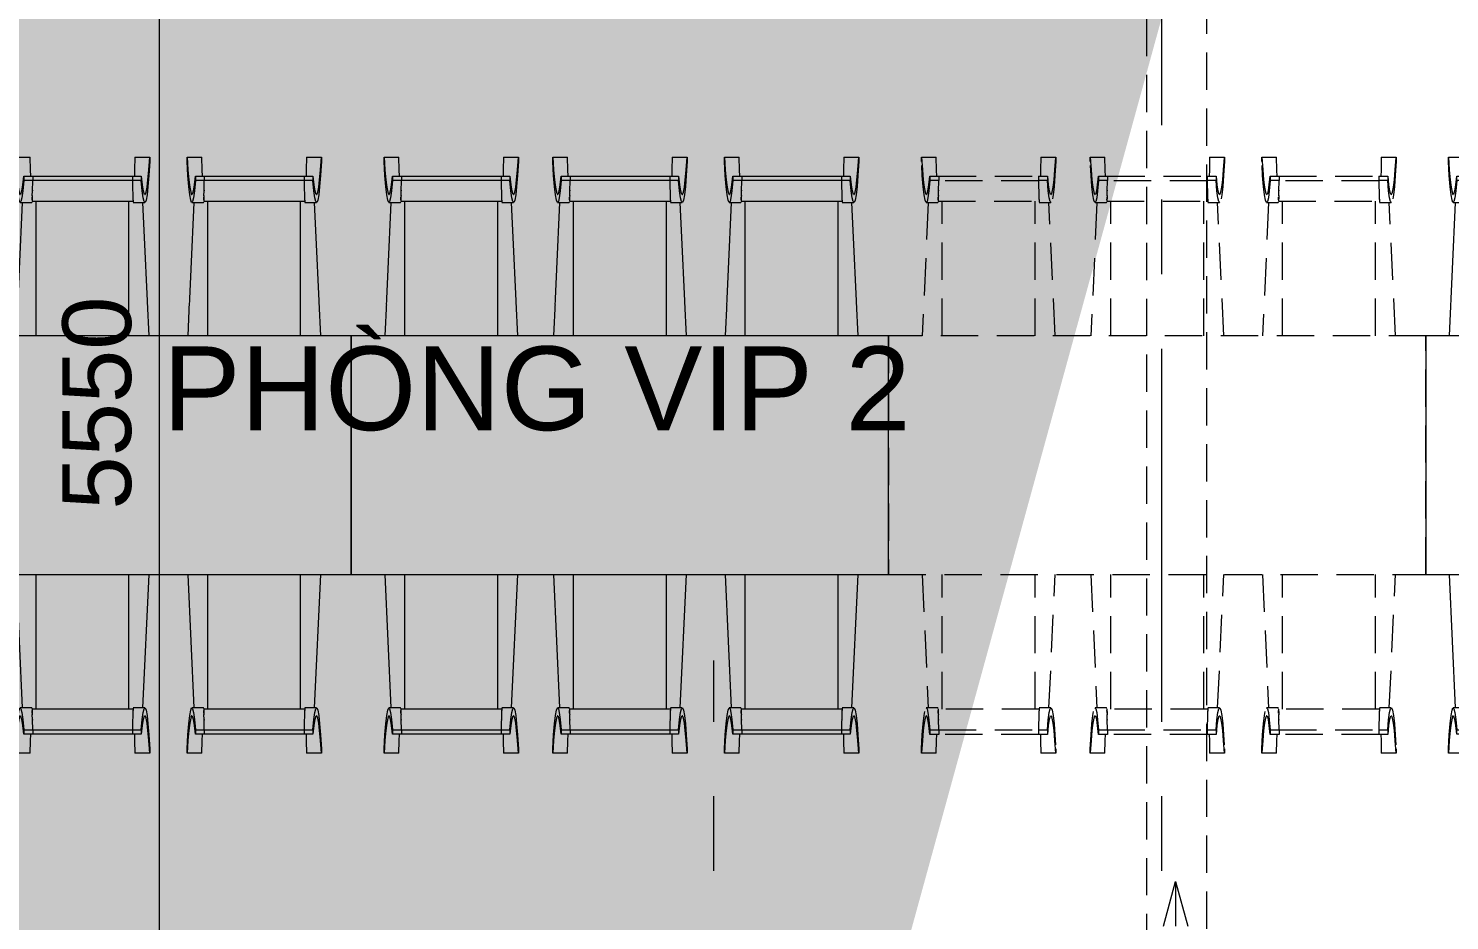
# Model space of a CAD drawing. Header units: millimetres. Extents: x 886808 to 1650903, y -1008069 to 230892.
# Drawn here: x 954372 to 959133, y -374159 to -371168 of the extents above; entities that cross this region are included whole.
import ezdxf

# ---------------------------------------------------------------- set-up
doc = ezdxf.new("R2010")
doc.units = ezdxf.units.MM
doc.linetypes.add('2nd Fl type B$0$$0$3.tuong bao ngoai$0$HIDDEN', pattern=[0.375, 0.25, -0.125])
doc.linetypes.add('CENTER', pattern=[2, 1.25, -0.25, 0.25, -0.25])
doc.layers.get('0').update_dxf_attribs({"lineweight": 0})
for name, color, linetype, lineweight in [('0.NETMANHNHAT-0.05', 251, 'Continuous', 0), ('8l NET TO', 8, 'Continuous', 9), ('A_Dim', 8, 'Continuous', 5), ('HACTH', 8, 'Continuous', 0), ('I-FURN', 252, 'Continuous', 5), ('net vl', 33, 'Continuous', 5)]:
    doc.layers.add(name, color=color, linetype=linetype, lineweight=lineweight)
doc.styles.add('Roof Fl type B$0$GHICHUTHUONG', font='arial.ttf', dxfattribs={"width": 0.8})
doc.styles.add('TIÊU ĐỀ', font='arial.ttf', dxfattribs={"height": 230})
doc.dimstyles.new('1-100', dxfattribs={"dimtxt": 230, "dimasz": 150, "dimexe": 150, "dimexo": 300, "dimgap": 90, "dimtad": 1, "dimdec": 0, "dimrnd": 5, "dimzin": 0, "dimtxsty": 'TIÊU ĐỀ', "dimblk": 'ARCHTICK', "dimcen": 100, "dimdle": 120, "dimclrd": 256, "dimclre": 256, "dimclrt": 2, "dimadec": 0, "dimazin": 0, "dimtfac": 1, "dimtdec": 0, "dimtix": 1, "dimtmove": 1, "dimatfit": 3, "dimldrblk": 'OPEN30', "dimfxl": 900, "dimtolj": 1, "dimtzin": 0, "dimlwd": 13, "dimlwe": 13, "dimarcsym": 1})

# ---------------------------------------------------------------- blocks, each defined once
blk = doc.blocks.new('_ArchTick')
at = {"color": 0, "linetype": 'ByBlock', "const_width": 0.15}
blk.add_lwpolyline([(-0.5, -0.5), (0.5, 0.5)], dxfattribs=at)
blk = doc.blocks.new('_Open30')
at = {"color": 0, "linetype": 'ByBlock', "lineweight": -2}
for p, q in [((-1, 0.268), (0, 0)), ((0, 0), (-1, -0.268)), ((0, 0), (-1, 0))]:
    blk.add_line(p, q, dxfattribs=at)
blk = doc.blocks.new('*D1187')
at = {"layer": 'A_Dim', "lineweight": 13, "transparency": 16777216}
for p, q in [((954810, -369529.2), (954810, -375319)), ((956329.8, -369649.2), (954660, -369649.2)), ((956583, -375199), (954660, -375199))]:
    blk.add_line(p, q, dxfattribs=at)
at = {"layer": 'Defpoints', "color": 0, "transparency": 16777216}
for p in [(956629.8, -369649.2), (954810, -375199), (956883, -375199)]:
    blk.add_point(p, dxfattribs=at)
at = {"layer": 'A_Dim', "lineweight": 13, "transparency": 16777216, "xscale": 150, "yscale": 150, "zscale": 150}
for p, rotation in [((954810, -369649.2), 90), ((954810, -375199), 270)]:
    blk.add_blockref('_ArchTick', p, dxfattribs=dict(at, rotation=rotation))
at = {"layer": 'A_Dim', "color": 2, "transparency": 16777216, "insert": (954602.6, -372424.1), "char_height": 230, "attachment_point": 5, "rotation": 90, "style": 'TIÊU ĐỀ'}
blk.add_mtext('\\A1;5550', dxfattribs=at)
blk = doc.blocks.new('Galina-ban an 4 nguoi - 1200mm x 800mm-V16-MẶT BẰNG BỐ TRÍ TẦNG 1')
at = {"layer": 'I-FURN'}
for p, q in [((-495.8, 954.2), (-495.8, 968.9)), ((-495.8, 968.9), (-446.2, 968.9)), ((-95.6, 968.9), (-46, 968.9)), ((-46, 968.9), (-46, 954.2)), ((69.2, 954.2), (69.2, 968.9)), ((69.2, 968.9), (118.8, 968.9)), ((469.4, 968.9), (519, 968.9)), ((519, 968.9), (519, 954.2)), ((-467.6, 905.7), (-438, 905.7)), ((-467.6, 890.5), (-467.6, 905.7)), ((-438, 890.5), (-438, 905.7)), ((-438, 890.3), (-438, 905.7)), ((-438, 905.7), (-103.8, 905.7)), ((-103.8, 905.7), (-74.2, 905.7)), ((-103.8, 890.5), (-103.8, 905.7)), ((-74.2, 890.5), (-74.2, 905.7)), ((97.4, 905.7), (127, 905.7)), ((97.4, 890.5), (97.4, 905.7)), ((127, 890.5), (127, 905.7)), ((127, 890.3), (127, 905.7)), ((127, 905.7), (461.2, 905.7)), ((461.2, 905.7), (490.8, 905.7)), ((461.2, 890.5), (461.2, 905.7)), ((490.8, 890.5), (490.8, 905.7)), ((-438, 890.5), (-467.6, 890.5)), ((-103.8, 890.3), (-438, 890.3)), ((-74.2, 890.5), (-103.8, 890.5)), ((-103.1, 856.1), (-103.2, 858.4)), ((127, 890.5), (97.4, 890.5)), ((461.2, 890.3), (127, 890.3)), ((490.8, 890.5), (461.2, 890.5)), ((461.9, 856.1), (461.9, 858.4)), ((-473, 817.5), (-493.5, 370)), ((-480.5, 844), (-479.4, 843.4)), ((-479.6, 817.1), (-440.7, 817.1)), ((-440, 821.7), (-101.8, 821.7)), ((-438.8, 852), (-438.7, 856.5)), ((-426.4, 821.7), (-426.4, 370)), ((-115.4, 821.7), (-115.4, 370)), ((-101.6, 819.8), (-100.8, 817.5)), ((-101.1, 817.1), (-62.2, 817.1)), ((-48.3, 370), (-68.8, 817.5)), ((-62.4, 843.4), (-61.3, 844)), ((92, 817.5), (71.5, 370)), ((84.5, 844), (85.6, 843.4)), ((85.4, 817.1), (124.3, 817.1)), ((125, 821.7), (463.2, 821.7)), ((126.2, 852), (126.3, 856.5)), ((138.6, 821.7), (138.6, 370)), ((449.6, 821.7), (449.6, 370)), ((463.4, 819.8), (464.2, 817.5)), ((463.9, 817.1), (502.8, 817.1)), ((516.8, 370), (496.2, 817.5)), ((502.6, 843.4), (503.7, 844)), ((629.1, 370), (-570.9, 370)), ((-570.9, 370), (-570.9, -430)), ((629.1, -430), (629.1, 370)), ((-570.9, -430), (629.1, -430)), ((-493.5, -430), (-473, -877.5)), ((-426.4, -430), (-426.4, -881.7)), ((-115.4, -430), (-115.4, -881.7)), ((-68.8, -877.5), (-48.3, -430)), ((71.5, -430), (92, -877.5)), ((138.6, -430), (138.6, -881.7)), ((449.6, -430), (449.6, -881.7)), ((496.2, -877.5), (516.8, -430)), ((-479.4, -903.4), (-480.5, -904)), ((-440.7, -877.1), (-479.6, -877.1)), ((-101.8, -881.7), (-440, -881.7)), ((-100.8, -877.5), (-101.6, -879.8)), ((-62.2, -877.1), (-101.1, -877.1)), ((-61.3, -904), (-62.4, -903.4)), ((85.6, -903.4), (84.5, -904)), ((124.3, -877.1), (85.4, -877.1)), ((463.2, -881.7), (125, -881.7)), ((464.2, -877.5), (463.4, -879.8)), ((502.8, -877.1), (463.9, -877.1)), ((503.7, -904), (502.6, -903.4)), ((-467.6, -950.5), (-438, -950.5)), ((-467.6, -965.7), (-467.6, -950.5)), ((-438, -965.7), (-438, -950.3)), ((-438, -950.3), (-103.8, -950.3)), ((-438, -965.7), (-438, -950.5)), ((-103.8, -950.5), (-74.2, -950.5)), ((-103.8, -965.7), (-103.8, -950.5)), ((-103.2, -918.4), (-103.1, -916.1)), ((-74.2, -965.7), (-74.2, -950.5)), ((97.4, -950.5), (127, -950.5)), ((97.4, -965.7), (97.4, -950.5)), ((127, -965.7), (127, -950.3)), ((127, -950.3), (461.2, -950.3)), ((127, -965.7), (127, -950.5)), ((461.2, -950.5), (490.8, -950.5)), ((461.2, -965.7), (461.2, -950.5)), ((461.9, -918.4), (461.9, -916.1)), ((490.8, -965.7), (490.8, -950.5)), ((-438, -965.7), (-467.6, -965.7)), ((-103.8, -965.7), (-438, -965.7)), ((-74.2, -965.7), (-103.8, -965.7)), ((127, -965.7), (97.4, -965.7)), ((461.2, -965.7), (127, -965.7)), ((490.8, -965.7), (461.2, -965.7)), ((-495.8, -1028.9), (-495.8, -1014.2)), ((-446.2, -1028.9), (-495.8, -1028.9)), ((-46, -1028.9), (-95.6, -1028.9)), ((-46, -1014.2), (-46, -1028.9)), ((69.2, -1028.9), (69.2, -1014.2)), ((118.8, -1028.9), (69.2, -1028.9)), ((519, -1028.9), (469.4, -1028.9)), ((519, -1014.2), (519, -1028.9))]:
    blk.add_line(p, q, dxfattribs=at)
at = {"layer": 'I-FURN', "flags": 128}
for points in [[(-495.8, 968.9), (-492.9, 927), (-489.9, 893.3), (-486.8, 868.1), (-483.7, 851.6), (-480.5, 844)], [(-480.5, 817.5), (-483.7, 825.2), (-486.9, 843), (-490, 870.6), (-493, 907.8), (-495.8, 954.2)], [(-444.6, 904.8), (-445.2, 927.1), (-446.2, 968.9)], [(-95.6, 968.9), (-96.6, 927.1), (-97.3, 904.8)], [(-61.3, 844), (-58.1, 851.6), (-55, 868.1), (-51.9, 893.3), (-48.9, 927), (-46, 968.9)], [(-46, 954.2), (-48.8, 907.8), (-51.8, 870.6), (-54.9, 843), (-58.1, 825.2), (-61.3, 817.5)], [(69.2, 968.9), (72.1, 927), (75.1, 893.3), (78.2, 868.1), (81.3, 851.6), (84.5, 844)], [(84.5, 817.5), (81.3, 825.2), (78.1, 843), (75, 870.6), (72.1, 907.8), (69.2, 954.2)], [(120.5, 904.8), (119.8, 927.1), (118.8, 968.9)], [(469.4, 968.9), (468.4, 927.1), (467.8, 904.8)], [(503.7, 844), (506.9, 851.6), (510, 868.1), (513.1, 893.3), (516.1, 927), (519, 968.9)], [(519, 954.2), (516.2, 907.8), (513.2, 870.6), (510.1, 843), (506.9, 825.2), (503.7, 817.5)], [(-477.2, 845.4), (-474, 856.2), (-470.8, 876.4), (-467.6, 905.7)], [(-74.2, 905.7), (-71, 876.4), (-67.8, 856.2), (-64.6, 845.4)], [(87.8, 845.4), (91, 856.2), (94.2, 876.4), (97.4, 905.7)], [(490.8, 905.7), (494, 876.4), (497.2, 856.2), (500.5, 845.4)], [(-467.6, 890.5), (-470.7, 856.6), (-474, 833), (-477.2, 819.9), (-480.5, 817.5)], [(-103.8, 890.2), (-103.1, 856.5), (-102.6, 839.8)], [(-61.3, 817.5), (-64.6, 819.9), (-67.8, 833), (-71.1, 856.6), (-74.2, 890.5)], [(97.4, 890.5), (94.3, 856.6), (91, 833), (87.8, 819.9), (84.5, 817.5)], [(461.2, 890.2), (461.9, 856.5), (462.4, 839.8)], [(503.7, 817.5), (500.4, 819.9), (497.2, 833), (494, 856.6), (490.8, 890.5)], [(-441, 817.5), (-440.2, 819.8), (-439.4, 832.9)], [(-101.8, 821.7), (-102.5, 835.5), (-102.6, 840.2)], [(-102.5, 835), (-102.4, 832.9), (-102, 825.7)], [(124.1, 817.5), (124.8, 819.8), (125.6, 832.9)], [(463.2, 821.7), (462.5, 835.5), (462.4, 840.2)], [(462.6, 835), (462.6, 832.9), (463, 825.7)], [(-495.8, -1014.2), (-493, -967.8), (-490, -930.6), (-486.9, -903), (-483.7, -885.2), (-480.5, -877.5)], [(-480.5, -904), (-483.7, -911.6), (-486.8, -928.1), (-489.9, -953.3), (-492.9, -987), (-495.8, -1028.9)], [(-480.5, -877.5), (-477.2, -879.9), (-474, -893), (-470.7, -916.6), (-467.6, -950.5)], [(-439.4, -895), (-439.4, -892.9), (-440.2, -879.8), (-441, -877.5)], [(-102.6, -899.8), (-103.1, -916.5), (-103.8, -950.2)], [(-102.6, -900.2), (-102.5, -895.5), (-101.8, -881.7)], [(-102, -885.7), (-102.4, -892.9), (-102.5, -895)], [(-74.2, -950.5), (-71.1, -916.6), (-67.8, -893), (-64.6, -879.9), (-61.3, -877.5)], [(-61.3, -877.5), (-58.1, -885.2), (-54.9, -903), (-51.8, -930.6), (-48.8, -967.8), (-46, -1014.2)], [(-46, -1028.9), (-48.9, -987), (-51.9, -953.3), (-55, -928.1), (-58.1, -911.6), (-61.3, -904)], [(69.2, -1014.2), (72.1, -967.8), (75, -930.6), (78.1, -903), (81.3, -885.2), (84.5, -877.5)], [(84.5, -904), (81.3, -911.6), (78.2, -928.1), (75.1, -953.3), (72.1, -987), (69.2, -1028.9)], [(84.5, -877.5), (87.8, -879.9), (91, -893), (94.3, -916.6), (97.4, -950.5)], [(125.7, -895), (125.6, -892.9), (124.8, -879.8), (124.1, -877.5)], [(462.4, -899.8), (461.9, -916.5), (461.2, -950.2)], [(462.4, -900.2), (462.5, -895.5), (463.2, -881.7)], [(463, -885.7), (462.6, -892.9), (462.6, -895)], [(490.8, -950.5), (494, -916.6), (497.2, -893), (500.4, -879.9), (503.7, -877.5)], [(503.7, -877.5), (506.9, -885.2), (510.1, -903), (513.2, -930.6), (516.2, -967.8), (519, -1014.2)], [(519, -1028.9), (516.1, -987), (513.1, -953.3), (510, -928.1), (506.9, -911.6), (503.7, -904)], [(-467.6, -965.7), (-470.8, -936.4), (-474, -916.2), (-477.2, -905.4)], [(-438.6, -918.2), (-438.7, -916.5), (-438.8, -912)], [(-64.6, -905.4), (-67.8, -916.2), (-71, -936.4), (-74.2, -965.7)], [(97.4, -965.7), (94.2, -936.4), (91, -916.2), (87.8, -905.4)], [(126.4, -918.2), (126.3, -916.5), (126.2, -912)], [(500.5, -905.4), (497.2, -916.2), (494, -936.4), (490.8, -965.7)], [(-446.2, -1028.9), (-445.2, -987.1), (-444.6, -964.8)], [(-97.3, -964.8), (-96.6, -987.1), (-95.6, -1028.9)], [(118.8, -1028.9), (119.8, -987.1), (120.5, -964.8)], [(467.8, -964.8), (468.4, -987.1), (469.4, -1028.9)]]:
    blk.add_lwpolyline(points, dxfattribs=at)
at = {"layer": 'I-FURN'}
for centre, start_param, end_param in [((-440.7, 1900.5), 3.410954, 3.51126), ((124.3, 1900.5), 3.410954, 3.51126), ((-440.7, 1900.5), 3.23382, 3.39556), ((124.3, 1900.5), 3.23382, 3.39556), ((-440.7, -1960.5), 6.029217, 6.190958), ((124.3, -1960.5), 6.029217, 6.190958), ((-440.7, -1960.5), 5.913518, 6.013824), ((124.3, -1960.5), 5.913518, 6.013824)]:
    blk.add_ellipse(centre, major_axis=(0, 1083.4), ratio=0.007077, start_param=start_param, end_param=end_param, dxfattribs=at)
blk = doc.blocks.new('ban an 6 ghe  - 1200mm x 800mm-V2-MẶT BẰNG BỐ TRÍ TẦNG 1')
at = {"layer": 'I-FURN', "transparency": 33554636}
for p, q in [((-770.8, 954.2), (-770.8, 968.9)), ((-770.8, 968.9), (-721.2, 968.9)), ((-370.6, 968.9), (-321, 968.9)), ((-321, 968.9), (-321, 954.2)), ((-195.8, 954.2), (-195.8, 968.9)), ((-195.8, 968.9), (-146.2, 968.9)), ((204.4, 968.9), (254, 968.9)), ((254, 968.9), (254, 954.2)), ((369.2, 954.2), (369.2, 968.9)), ((369.2, 968.9), (418.8, 968.9)), ((769.4, 968.9), (819, 968.9)), ((819, 968.9), (819, 954.2)), ((-742.6, 905.7), (-713, 905.7)), ((-742.6, 890.5), (-742.6, 905.7)), ((-713, 890.5), (-713, 905.7)), ((-713, 890.3), (-713, 905.7)), ((-713, 905.7), (-378.8, 905.7)), ((-378.8, 905.7), (-349.2, 905.7)), ((-378.8, 890.5), (-378.8, 905.7)), ((-349.2, 890.5), (-349.2, 905.7)), ((-167.6, 905.7), (-138, 905.7)), ((-167.6, 890.5), (-167.6, 905.7)), ((-138, 890.5), (-138, 905.7)), ((-138, 890.3), (-138, 905.7)), ((-138, 905.7), (196.2, 905.7)), ((196.2, 905.7), (225.8, 905.7)), ((196.2, 890.5), (196.2, 905.7)), ((225.8, 890.5), (225.8, 905.7)), ((397.4, 905.7), (427, 905.7)), ((397.4, 890.5), (397.4, 905.7)), ((427, 890.5), (427, 905.7)), ((427, 890.3), (427, 905.7)), ((427, 905.7), (761.2, 905.7)), ((761.2, 905.7), (790.8, 905.7)), ((761.2, 890.5), (761.2, 905.7)), ((790.8, 890.5), (790.8, 905.7)), ((-713, 890.5), (-742.6, 890.5)), ((-378.8, 890.3), (-713, 890.3)), ((-349.2, 890.5), (-378.8, 890.5)), ((-378.1, 856.1), (-378.2, 858.4)), ((-138, 890.5), (-167.6, 890.5)), ((196.2, 890.3), (-138, 890.3)), ((225.8, 890.5), (196.2, 890.5)), ((196.9, 856.1), (196.8, 858.4)), ((427, 890.5), (397.4, 890.5)), ((761.2, 890.3), (427, 890.3)), ((790.8, 890.5), (761.2, 890.5)), ((761.9, 856.1), (761.9, 858.4)), ((-748, 817.5), (-768.5, 370)), ((-755.5, 844), (-754.4, 843.4)), ((-754.6, 817.1), (-715.7, 817.1)), ((-715, 821.7), (-376.8, 821.7)), ((-390.4, 821.7), (-390.4, 370)), ((-376.6, 819.8), (-375.8, 817.5)), ((-376.1, 817.1), (-337.2, 817.1)), ((-323.3, 370), (-343.8, 817.5)), ((-337.4, 843.4), (-336.3, 844)), ((-173, 817.5), (-193.5, 370)), ((-180.5, 844), (-179.4, 843.4)), ((-179.6, 817.1), (-140.7, 817.1)), ((-140, 821.7), (198.2, 821.7)), ((-126.4, 821.7), (-126.4, 370)), ((184.6, 821.7), (184.6, 370)), ((198.4, 819.8), (199.2, 817.5)), ((198.9, 817.1), (237.8, 817.1)), ((251.7, 370), (231.2, 817.5)), ((237.6, 843.4), (238.7, 844)), ((392, 817.5), (371.5, 370)), ((384.5, 844), (385.6, 843.4)), ((385.4, 817.1), (424.3, 817.1)), ((425, 821.7), (763.2, 821.7)), ((438.6, 821.7), (438.6, 370)), ((749.6, 821.7), (749.6, 370)), ((763.4, 819.8), (764.2, 817.5)), ((763.9, 817.1), (802.8, 817.1)), ((816.8, 370), (796.2, 817.5)), ((802.6, 843.4), (803.7, 844)), ((929.1, 370), (-870.9, 370)), ((-870.9, 370), (-870.9, -430)), ((929.1, -430), (929.1, 370)), ((-870.9, -430), (929.1, -430)), ((-768.5, -430), (-748, -877.5)), ((-701.4, -430), (-701.4, -881.7)), ((-390.4, -430), (-390.4, -881.7)), ((-343.8, -877.5), (-323.3, -430)), ((-193.5, -430), (-173, -877.5)), ((-126.4, -430), (-126.4, -881.7)), ((184.6, -430), (184.6, -881.7)), ((231.2, -877.5), (251.7, -430)), ((371.5, -430), (392, -877.5)), ((438.6, -430), (438.6, -881.7)), ((749.6, -430), (749.6, -881.7)), ((796.2, -877.5), (816.8, -430)), ((-754.4, -903.4), (-755.5, -904)), ((-715.7, -877.1), (-754.6, -877.1)), ((-376.8, -881.7), (-715, -881.7)), ((-375.8, -877.5), (-376.6, -879.8)), ((-337.2, -877.1), (-376.1, -877.1)), ((-336.3, -904), (-337.4, -903.4)), ((-179.4, -903.4), (-180.5, -904)), ((-140.7, -877.1), (-179.6, -877.1)), ((198.2, -881.7), (-140, -881.7)), ((199.2, -877.5), (198.4, -879.8)), ((237.8, -877.1), (198.9, -877.1)), ((238.7, -904), (237.6, -903.4)), ((385.6, -903.4), (384.5, -904)), ((424.3, -877.1), (385.4, -877.1)), ((763.2, -881.7), (425, -881.7)), ((764.2, -877.5), (763.4, -879.8)), ((802.8, -877.1), (763.9, -877.1)), ((803.7, -904), (802.6, -903.4)), ((-742.6, -950.5), (-713, -950.5)), ((-742.6, -965.7), (-742.6, -950.5)), ((-713.7, -916.5), (-713.8, -912)), ((-713, -965.7), (-713, -950.3)), ((-713, -950.3), (-378.8, -950.3)), ((-713, -965.7), (-713, -950.5)), ((-378.8, -950.5), (-349.2, -950.5)), ((-378.8, -965.7), (-378.8, -950.5)), ((-378.2, -918.4), (-378.1, -916.1)), ((-349.2, -965.7), (-349.2, -950.5)), ((-167.6, -950.5), (-138, -950.5)), ((-167.6, -965.7), (-167.6, -950.5)), ((-138.7, -916.5), (-138.8, -912)), ((-138, -965.7), (-138, -950.3)), ((-138, -950.3), (196.2, -950.3)), ((-138, -965.7), (-138, -950.5)), ((196.2, -950.5), (225.8, -950.5)), ((196.2, -965.7), (196.2, -950.5)), ((196.8, -918.4), (196.9, -916.1)), ((225.8, -965.7), (225.8, -950.5)), ((397.4, -950.5), (427, -950.5)), ((397.4, -965.7), (397.4, -950.5)), ((426.3, -916.5), (426.2, -912)), ((427, -965.7), (427, -950.3)), ((427, -950.3), (761.2, -950.3)), ((427, -965.7), (427, -950.5)), ((761.2, -950.5), (790.8, -950.5)), ((761.2, -965.7), (761.2, -950.5)), ((761.9, -918.4), (761.9, -916.1)), ((790.8, -965.7), (790.8, -950.5)), ((-713, -965.7), (-742.6, -965.7)), ((-378.8, -965.7), (-713, -965.7)), ((-349.2, -965.7), (-378.8, -965.7)), ((-138, -965.7), (-167.6, -965.7)), ((196.2, -965.7), (-138, -965.7)), ((225.8, -965.7), (196.2, -965.7)), ((427, -965.7), (397.4, -965.7)), ((761.2, -965.7), (427, -965.7)), ((790.8, -965.7), (761.2, -965.7)), ((-770.8, -1028.9), (-770.8, -1014.2)), ((-721.2, -1028.9), (-770.8, -1028.9)), ((-321, -1028.9), (-370.6, -1028.9)), ((-321, -1014.2), (-321, -1028.9)), ((-195.8, -1028.9), (-195.8, -1014.2)), ((-146.2, -1028.9), (-195.8, -1028.9)), ((254, -1028.9), (204.4, -1028.9)), ((254, -1014.2), (254, -1028.9)), ((369.2, -1028.9), (369.2, -1014.2)), ((418.8, -1028.9), (369.2, -1028.9)), ((819, -1028.9), (769.4, -1028.9)), ((819, -1014.2), (819, -1028.9))]:
    blk.add_line(p, q, dxfattribs=at)
at = {"layer": 'I-FURN', "transparency": 33554549}
blk.add_line((-701.4, 821.7), (-701.4, 370), dxfattribs=at)
at = {"layer": 'I-FURN', "transparency": 33554636, "flags": 128}
for points in [[(-770.8, 968.9), (-767.9, 927), (-764.9, 893.3), (-761.8, 868.1), (-758.7, 851.6), (-755.5, 844)], [(-755.5, 817.5), (-758.7, 825.2), (-761.9, 843), (-765, 870.6), (-768, 907.8), (-770.8, 954.2)], [(-719.6, 904.8), (-720.2, 927.1), (-721.2, 968.9)], [(-370.6, 968.9), (-371.6, 927.1), (-372.3, 904.8)], [(-336.3, 844), (-333.1, 851.6), (-330, 868.1), (-326.9, 893.3), (-323.9, 927), (-321, 968.9)], [(-321, 954.2), (-323.8, 907.8), (-326.8, 870.6), (-329.9, 843), (-333.1, 825.2), (-336.3, 817.5)], [(-195.8, 968.9), (-192.9, 927), (-189.9, 893.3), (-186.8, 868.1), (-183.7, 851.6), (-180.5, 844)], [(-180.5, 817.5), (-183.7, 825.2), (-186.9, 843), (-190, 870.6), (-193, 907.8), (-195.8, 954.2)], [(-144.6, 904.8), (-145.2, 927.1), (-146.2, 968.9)], [(204.4, 968.9), (203.4, 927.1), (202.7, 904.8)], [(238.7, 844), (241.9, 851.6), (245, 868.1), (248.1, 893.3), (251.1, 927), (254, 968.9)], [(254, 954.2), (251.2, 907.8), (248.2, 870.6), (245.1, 843), (241.9, 825.2), (238.7, 817.5)], [(369.2, 968.9), (372.1, 927), (375.1, 893.3), (378.2, 868.1), (381.3, 851.6), (384.5, 844)], [(384.5, 817.5), (381.3, 825.2), (378.1, 843), (375, 870.6), (372.1, 907.8), (369.2, 954.2)], [(420.5, 904.8), (419.8, 927.1), (418.8, 968.9)], [(769.4, 968.9), (768.4, 927.1), (767.8, 904.8)], [(803.7, 844), (806.9, 851.6), (810, 868.1), (813.1, 893.3), (816.1, 927), (819, 968.9)], [(819, 954.2), (816.2, 907.8), (813.2, 870.6), (810.1, 843), (806.9, 825.2), (803.7, 817.5)], [(-752.2, 845.4), (-749, 856.2), (-745.8, 876.4), (-742.6, 905.7)], [(-349.2, 905.7), (-346, 876.4), (-342.8, 856.2), (-339.6, 845.4)], [(-177.2, 845.4), (-174, 856.2), (-170.8, 876.4), (-167.6, 905.7)], [(225.8, 905.7), (229, 876.4), (232.2, 856.2), (235.4, 845.4)], [(387.8, 845.4), (391, 856.2), (394.2, 876.4), (397.4, 905.7)], [(790.8, 905.7), (794, 876.4), (797.2, 856.2), (800.5, 845.4)], [(-742.6, 890.5), (-745.7, 856.6), (-749, 833), (-752.2, 819.9), (-755.5, 817.5)], [(-713.8, 852), (-713.7, 856.5), (-713.6, 858.2)], [(-378.8, 890.2), (-378.1, 856.5), (-377.6, 839.8)], [(-336.3, 817.5), (-339.6, 819.9), (-342.8, 833), (-346.1, 856.6), (-349.2, 890.5)], [(-167.6, 890.5), (-170.7, 856.6), (-174, 833), (-177.2, 819.9), (-180.5, 817.5)], [(-138.8, 852), (-138.7, 856.5), (-138.6, 858.2)], [(196.2, 890.2), (196.9, 856.5), (197.4, 839.8)], [(238.7, 817.5), (235.4, 819.9), (232.2, 833), (228.9, 856.6), (225.8, 890.5)], [(397.4, 890.5), (394.3, 856.6), (391, 833), (387.8, 819.9), (384.5, 817.5)], [(426.2, 852), (426.3, 856.5), (426.4, 858.2)], [(761.2, 890.2), (761.9, 856.5), (762.4, 839.8)], [(803.7, 817.5), (800.4, 819.9), (797.2, 833), (794, 856.6), (790.8, 890.5)], [(-716, 817.5), (-715.2, 819.8), (-714.4, 832.9), (-714.4, 835)], [(-376.8, 821.7), (-377.5, 835.5), (-377.6, 840.2)], [(-377.5, 835), (-377.4, 832.9), (-377, 825.7)], [(-141, 817.5), (-140.2, 819.8), (-139.4, 832.9), (-139.4, 835)], [(198.2, 821.7), (197.5, 835.5), (197.4, 840.2)], [(197.5, 835), (197.6, 832.9), (198, 825.7)], [(424.1, 817.5), (424.8, 819.8), (425.6, 832.9), (425.7, 835)], [(763.2, 821.7), (762.5, 835.5), (762.4, 840.2)], [(762.6, 835), (762.6, 832.9), (763, 825.7)], [(-770.8, -1014.2), (-768, -967.8), (-765, -930.6), (-761.9, -903), (-758.7, -885.2), (-755.5, -877.5)], [(-755.5, -904), (-758.7, -911.6), (-761.8, -928.1), (-764.9, -953.3), (-767.9, -987), (-770.8, -1028.9)], [(-755.5, -877.5), (-752.2, -879.9), (-749, -893), (-745.7, -916.6), (-742.6, -950.5)], [(-714.4, -892.9), (-715.2, -879.8), (-716, -877.5)], [(-377.6, -899.8), (-378.1, -916.5), (-378.8, -950.2)], [(-377.6, -900.2), (-377.5, -895.5), (-376.8, -881.7)], [(-377, -885.7), (-377.4, -892.9), (-377.5, -895)], [(-349.2, -950.5), (-346.1, -916.6), (-342.8, -893), (-339.6, -879.9), (-336.3, -877.5)], [(-336.3, -877.5), (-333.1, -885.2), (-329.9, -903), (-326.8, -930.6), (-323.8, -967.8), (-321, -1014.2)], [(-321, -1028.9), (-323.9, -987), (-326.9, -953.3), (-330, -928.1), (-333.1, -911.6), (-336.3, -904)], [(-195.8, -1014.2), (-193, -967.8), (-190, -930.6), (-186.9, -903), (-183.7, -885.2), (-180.5, -877.5)], [(-180.5, -904), (-183.7, -911.6), (-186.8, -928.1), (-189.9, -953.3), (-192.9, -987), (-195.8, -1028.9)], [(-180.5, -877.5), (-177.2, -879.9), (-174, -893), (-170.7, -916.6), (-167.6, -950.5)], [(-139.4, -892.9), (-140.2, -879.8), (-141, -877.5)], [(197.4, -899.8), (196.9, -916.5), (196.2, -950.2)], [(197.4, -900.2), (197.5, -895.5), (198.2, -881.7)], [(198, -885.7), (197.6, -892.9), (197.5, -895)], [(225.8, -950.5), (228.9, -916.6), (232.2, -893), (235.4, -879.9), (238.7, -877.5)], [(238.7, -877.5), (241.9, -885.2), (245.1, -903), (248.2, -930.6), (251.2, -967.8), (254, -1014.2)], [(254, -1028.9), (251.1, -987), (248.1, -953.3), (245, -928.1), (241.9, -911.6), (238.7, -904)], [(369.2, -1014.2), (372.1, -967.8), (375, -930.6), (378.1, -903), (381.3, -885.2), (384.5, -877.5)], [(384.5, -904), (381.3, -911.6), (378.2, -928.1), (375.1, -953.3), (372.1, -987), (369.2, -1028.9)], [(384.5, -877.5), (387.8, -879.9), (391, -893), (394.3, -916.6), (397.4, -950.5)], [(425.6, -892.9), (424.8, -879.8), (424.1, -877.5)], [(762.4, -899.8), (761.9, -916.5), (761.2, -950.2)], [(762.4, -900.2), (762.5, -895.5), (763.2, -881.7)], [(763, -885.7), (762.6, -892.9), (762.6, -895)], [(790.8, -950.5), (794, -916.6), (797.2, -893), (800.4, -879.9), (803.7, -877.5)], [(803.7, -877.5), (806.9, -885.2), (810.1, -903), (813.2, -930.6), (816.2, -967.8), (819, -1014.2)], [(819, -1028.9), (816.1, -987), (813.1, -953.3), (810, -928.1), (806.9, -911.6), (803.7, -904)], [(-742.6, -965.7), (-745.8, -936.4), (-749, -916.2), (-752.2, -905.4)], [(-339.6, -905.4), (-342.8, -916.2), (-346, -936.4), (-349.2, -965.7)], [(-167.6, -965.7), (-170.8, -936.4), (-174, -916.2), (-177.2, -905.4)], [(235.4, -905.4), (232.2, -916.2), (229, -936.4), (225.8, -965.7)], [(397.4, -965.7), (394.2, -936.4), (391, -916.2), (387.8, -905.4)], [(800.5, -905.4), (797.2, -916.2), (794, -936.4), (790.8, -965.7)], [(-721.2, -1028.9), (-720.2, -987.1), (-719.6, -964.8)], [(-372.3, -964.8), (-371.6, -987.1), (-370.6, -1028.9)], [(-146.2, -1028.9), (-145.2, -987.1), (-144.6, -964.8)], [(202.7, -964.8), (203.4, -987.1), (204.4, -1028.9)], [(418.8, -1028.9), (419.8, -987.1), (420.5, -964.8)], [(767.8, -964.8), (768.4, -987.1), (769.4, -1028.9)]]:
    blk.add_lwpolyline(points, dxfattribs=at)
at = {"layer": 'I-FURN', "transparency": 33554636}
for centre, start_param, end_param in [((-715.7, 1900.5), 3.410954, 3.51126), ((-140.7, 1900.5), 3.410954, 3.51126), ((424.3, 1900.5), 3.410954, 3.51126), ((-715.7, 1900.5), 3.23382, 3.39556), ((-140.7, 1900.5), 3.23382, 3.39556), ((424.3, 1900.5), 3.23382, 3.39556), ((-715.7, -1960.5), 6.029217, 6.190958), ((-140.7, -1960.5), 6.029217, 6.190958), ((424.3, -1960.5), 6.029217, 6.190958), ((-715.7, -1960.5), 5.913518, 6.013824), ((-140.7, -1960.5), 5.913518, 6.013824), ((424.3, -1960.5), 5.913518, 6.013824)]:
    blk.add_ellipse(centre, major_axis=(0, 1083.4), ratio=0.007077, start_param=start_param, end_param=end_param, dxfattribs=at)
blk = doc.blocks.new('*U34')
at = {"layer": '0.NETMANHNHAT-0.05', "color": 251, "lineweight": 5, "true_color": 0x636466}
for points in [[(5.8, 2.8), (45.7, 0), (88.5, 598.5), (48.6, 601.3)], [(171.1, 2.8), (131.2, 0), (88.5, 598.5), (128.4, 601.3)], [(171.1, 2.8), (211, 0), (253.8, 598.5), (213.9, 601.3)], [(336.4, 2.8), (296.5, 0), (253.8, 598.5), (293.7, 601.3)], [(336.4, 2.8), (376.3, 0), (419.1, 598.5), (379.2, 601.3)]]:
    blk.add_lwpolyline(points, close=True, dxfattribs=at)
at = {"layer": '0.NETMANHNHAT-0.05', "color": 251, "linetype": '2nd Fl type B$0$$0$3.tuong bao ngoai$0$HIDDEN', "lineweight": 5, "ltscale": 500, "true_color": 0x636466}
blk.add_lwpolyline([(5450, 0), (0, 0), (0, 200), (5450, 200)], close=True, dxfattribs=at)
blk.add_leader([(1171.8, 103.5), (535.1, 103.5)], dimstyle='1-100', override={"dimscale": 0, "dimtad": 0}, dxfattribs=at)

msp = doc.modelspace()

# ---------------------------------------------------------------- linework, layer by layer
at = {"layer": '8l NET TO', "color": 251, "linetype": 'CENTER', "ltscale": 1000, "true_color": 0x636466, "transparency": 33554636}
msp.add_line((958168.6, -383492.2), (958168.6, -338335.2), dxfattribs=at)
msp.add_lwpolyline([(956668.6, -383492.2), (956668.6, -373286.9)], dxfattribs=at)
at = {"layer": 'HACTH', "linetype": '2nd Fl type B$0$$0$3.tuong bao ngoai$0$HIDDEN', "ltscale": 500, "transparency": 33554636}
for p, q in [((957363.7, -371614.7), (957363.7, -371599.9)), ((957363.7, -371599.9), (957413.3, -371599.9)), ((957763.9, -371599.9), (957813.5, -371599.9)), ((957813.5, -371599.9), (957813.5, -371614.7)), ((957928.7, -371614.7), (957928.7, -371599.9)), ((957928.7, -371599.9), (957978.3, -371599.9)), ((958328.9, -371599.9), (958378.5, -371599.9)), ((958378.5, -371599.9), (958378.5, -371614.7)), ((958503.7, -371614.7), (958503.7, -371599.9)), ((958503.7, -371599.9), (958553.3, -371599.9)), ((958903.9, -371599.9), (958953.5, -371599.9)), ((958953.5, -371599.9), (958953.5, -371614.7)), ((957391.9, -371663.1), (957421.5, -371663.1)), ((957391.9, -371663.1), (957391.9, -371678.3)), ((957421.5, -371678.3), (957391.9, -371678.3)), ((957421.5, -371663.1), (957421.5, -371678.3)), ((957421.5, -371663.1), (957755.6, -371663.1)), ((957755.6, -371678.6), (957421.5, -371678.6)), ((957755.6, -371663.1), (957785.3, -371663.1)), ((957755.6, -371663.1), (957755.6, -371678.3)), ((957755.6, -371663.1), (957755.6, -371678.6)), ((957785.3, -371678.3), (957755.6, -371678.3)), ((957785.3, -371663.1), (957785.3, -371678.3)), ((957956.9, -371663.1), (957986.5, -371663.1)), ((957956.9, -371663.1), (957956.9, -371678.3)), ((957986.5, -371678.3), (957956.9, -371678.3)), ((957986.5, -371663.1), (957986.5, -371678.3)), ((957986.5, -371663.1), (958320.7, -371663.1)), ((958320.7, -371678.6), (957986.5, -371678.6)), ((958320.7, -371663.1), (958350.3, -371663.1)), ((958320.7, -371663.1), (958320.7, -371678.3)), ((958320.7, -371663.1), (958320.7, -371678.6)), ((958350.3, -371678.3), (958320.7, -371678.3)), ((958350.3, -371663.1), (958350.3, -371678.3)), ((958531.9, -371663.1), (958561.5, -371663.1)), ((958531.9, -371663.1), (958531.9, -371678.3)), ((958561.5, -371678.3), (958531.9, -371678.3)), ((958561.5, -371663.1), (958561.5, -371678.3)), ((958561.5, -371663.1), (958895.7, -371663.1)), ((958895.7, -371678.6), (958561.5, -371678.6)), ((958895.7, -371663.1), (958925.3, -371663.1)), ((958895.7, -371663.1), (958895.7, -371678.3)), ((958895.7, -371663.1), (958895.7, -371678.6)), ((958925.3, -371678.3), (958895.7, -371678.3)), ((958925.3, -371663.1), (958925.3, -371678.3)), ((957379, -371724.9), (957380.1, -371725.5)), ((957420.8, -371710.4), (957420.8, -371712.7)), ((957756.4, -371712.3), (957756.5, -371716.9)), ((957797.1, -371725.5), (957798.2, -371724.9)), ((957944, -371724.9), (957945.1, -371725.5)), ((957985.8, -371710.4), (957985.8, -371712.7)), ((958321.4, -371712.3), (958321.5, -371716.9)), ((958362.1, -371725.5), (958363.2, -371724.9)), ((958519, -371724.9), (958520.1, -371725.5)), ((958560.8, -371710.4), (958560.8, -371712.7)), ((958896.4, -371712.3), (958896.5, -371716.9)), ((958937.1, -371725.5), (958938.2, -371724.9)), ((957379.8, -371751.8), (957418.8, -371751.8)), ((957418.5, -371751.3), (957419.3, -371749)), ((957419.4, -371747.2), (957757.7, -371747.2)), ((957744.1, -372198.8), (957744.1, -371747.2)), ((957758.4, -371751.8), (957797.3, -371751.8)), ((957811.2, -372198.8), (957790.7, -371751.4)), ((957951.5, -371751.4), (957931, -372198.8)), ((957944.9, -371751.8), (957983.8, -371751.8)), ((957983.5, -371751.3), (957984.3, -371749)), ((957984.5, -371747.2), (958322.7, -371747.2)), ((957998.1, -372198.8), (957998.1, -371747.2)), ((958309.1, -372198.8), (958309.1, -371747.2)), ((958323.4, -371751.8), (958362.3, -371751.8)), ((958376.2, -372198.8), (958355.7, -371751.4)), ((958526.5, -371751.4), (958506, -372198.8)), ((958519.9, -371751.8), (958558.8, -371751.8)), ((958558.5, -371751.3), (958559.3, -371749)), ((958559.5, -371747.2), (958897.7, -371747.2)), ((958573.1, -372198.8), (958573.1, -371747.2)), ((958884.1, -372198.8), (958884.1, -371747.2)), ((958898.4, -371751.8), (958937.3, -371751.8)), ((958951.2, -372198.8), (958930.7, -371751.4)), ((959053.6, -372998.8), (959053.6, -372198.8)), ((957253.6, -372998.8), (959053.6, -372998.8)), ((957365.9, -372998.8), (957386.5, -373446.3)), ((957433.1, -373450.5), (957433.1, -372998.8)), ((957744.1, -373450.5), (957744.1, -372998.8)), ((957790.7, -373446.3), (957811.2, -372998.8)), ((957931, -372998.8), (957951.5, -373446.3)), ((957998.1, -373450.5), (957998.1, -372998.8)), ((958309.1, -373450.5), (958309.1, -372998.8)), ((958355.7, -373446.3), (958376.2, -372998.8)), ((958506, -372998.8), (958526.5, -373446.3)), ((958573.1, -373450.5), (958573.1, -372998.8)), ((958930.7, -373446.3), (958951.2, -372998.8)), ((957418.8, -373445.9), (957379.8, -373445.9)), ((957419.3, -373448.7), (957418.5, -373446.3)), ((957797.3, -373445.9), (957758.4, -373445.9)), ((957983.8, -373445.9), (957944.9, -373445.9)), ((957984.3, -373448.7), (957983.5, -373446.3)), ((958362.3, -373445.9), (958323.4, -373445.9)), ((958558.8, -373445.9), (958519.9, -373445.9)), ((958559.3, -373448.7), (958558.5, -373446.3)), ((958937.3, -373445.9), (958898.4, -373445.9)), ((957380.1, -373472.2), (957379, -373472.8)), ((957757.7, -373450.5), (957419.4, -373450.5)), ((957420.8, -373485), (957420.8, -373487.3)), ((957798.2, -373472.8), (957797.1, -373472.2)), ((957945.1, -373472.2), (957944, -373472.8)), ((958322.7, -373450.5), (957984.5, -373450.5)), ((957985.8, -373485), (957985.8, -373487.3)), ((958363.2, -373472.8), (958362.1, -373472.2)), ((958520.1, -373472.2), (958519, -373472.8)), ((958897.7, -373450.5), (958559.5, -373450.5)), ((958560.8, -373485), (958560.8, -373487.3)), ((958938.2, -373472.8), (958937.1, -373472.2)), ((957391.9, -373519.3), (957421.5, -373519.3)), ((957391.9, -373519.3), (957391.9, -373534.6)), ((957421.5, -373534.6), (957391.9, -373534.6)), ((957421.5, -373519.1), (957755.6, -373519.1)), ((957421.5, -373519.3), (957421.5, -373534.6)), ((957755.6, -373534.6), (957421.5, -373534.6)), ((957755.6, -373519.1), (957755.6, -373534.6)), ((957755.6, -373519.3), (957785.3, -373519.3)), ((957755.6, -373519.3), (957755.6, -373534.6)), ((957785.3, -373534.6), (957755.6, -373534.6)), ((957785.3, -373519.3), (957785.3, -373534.6)), ((957956.9, -373519.3), (957986.5, -373519.3)), ((957956.9, -373519.3), (957956.9, -373534.6)), ((957986.5, -373534.6), (957956.9, -373534.6)), ((957986.5, -373519.1), (958320.7, -373519.1)), ((957986.5, -373519.3), (957986.5, -373534.6)), ((958320.7, -373534.6), (957986.5, -373534.6)), ((958320.7, -373519.1), (958320.7, -373534.6)), ((958320.7, -373519.3), (958350.3, -373519.3)), ((958320.7, -373519.3), (958320.7, -373534.6)), ((958350.3, -373534.6), (958320.7, -373534.6)), ((958350.3, -373519.3), (958350.3, -373534.6)), ((958531.9, -373519.3), (958561.5, -373519.3)), ((958531.9, -373519.3), (958531.9, -373534.6)), ((958561.5, -373534.6), (958531.9, -373534.6)), ((958561.5, -373519.1), (958895.7, -373519.1)), ((958561.5, -373519.3), (958561.5, -373534.6)), ((958895.7, -373534.6), (958561.5, -373534.6)), ((958895.7, -373519.1), (958895.7, -373534.6)), ((958895.7, -373519.3), (958925.3, -373519.3)), ((958895.7, -373519.3), (958895.7, -373534.6)), ((958925.3, -373534.6), (958895.7, -373534.6)), ((958925.3, -373519.3), (958925.3, -373534.6)), ((957363.7, -373597.8), (957363.7, -373583)), ((957813.5, -373583), (957813.5, -373597.8)), ((957928.7, -373597.8), (957928.7, -373583)), ((958378.5, -373583), (958378.5, -373597.8)), ((958503.7, -373597.8), (958503.7, -373583)), ((958953.5, -373583), (958953.5, -373597.8)), ((957413.3, -373597.8), (957363.7, -373597.8)), ((957813.5, -373597.8), (957763.9, -373597.8)), ((957978.3, -373597.8), (957928.7, -373597.8)), ((958378.5, -373597.8), (958328.9, -373597.8)), ((958553.3, -373597.8), (958503.7, -373597.8)), ((958953.5, -373597.8), (958903.9, -373597.8))]:
    msp.add_line(p, q, dxfattribs=at)
at = {"layer": 'HACTH', "linetype": '2nd Fl type B$0$$0$3.tuong bao ngoai$0$HIDDEN', "ltscale": 500, "transparency": 33554549}
msp.add_line((958884.1, -373450.5), (958884.1, -372998.8), dxfattribs=at)
at = {"layer": 'HACTH', "linetype": '2nd Fl type B$0$$0$3.tuong bao ngoai$0$HIDDEN', "ltscale": 500, "transparency": 33554636, "flags": 128}
for points in [[(957363.7, -371599.9), (957366.6, -371641.9), (957369.6, -371675.6), (957372.7, -371700.8), (957375.8, -371717.2), (957379, -371724.9)], [(957379, -371751.4), (957375.8, -371743.6), (957372.6, -371725.8), (957369.5, -371698.2), (957366.5, -371661), (957363.7, -371614.7)], [(957414.9, -371664.1), (957414.3, -371641.7), (957413.3, -371599.9)], [(957763.9, -371599.9), (957762.9, -371641.7), (957762.2, -371664.1)], [(957798.2, -371724.9), (957801.4, -371717.2), (957804.5, -371700.8), (957807.6, -371675.6), (957810.6, -371641.9), (957813.5, -371599.9)], [(957813.5, -371614.7), (957810.6, -371661), (957807.6, -371698.2), (957804.6, -371725.8), (957801.4, -371743.6), (957798.2, -371751.4)], [(957928.7, -371599.9), (957931.6, -371641.9), (957934.6, -371675.6), (957937.7, -371700.8), (957940.8, -371717.2), (957944, -371724.9)], [(957944, -371751.4), (957940.8, -371743.6), (957937.6, -371725.8), (957934.5, -371698.2), (957931.5, -371661), (957928.7, -371614.7)], [(957979.9, -371664.1), (957979.3, -371641.7), (957978.3, -371599.9)], [(958328.9, -371599.9), (958327.9, -371641.7), (958327.2, -371664.1)], [(958363.2, -371724.9), (958366.4, -371717.2), (958369.5, -371700.8), (958372.6, -371675.6), (958375.6, -371641.9), (958378.5, -371599.9)], [(958378.5, -371614.7), (958375.6, -371661), (958372.7, -371698.2), (958369.6, -371725.8), (958366.4, -371743.6), (958363.2, -371751.4)], [(958503.7, -371599.9), (958506.6, -371641.9), (958509.6, -371675.6), (958512.7, -371700.8), (958515.8, -371717.2), (958519, -371724.9)], [(958519, -371751.4), (958515.8, -371743.6), (958512.6, -371725.8), (958509.5, -371698.2), (958506.5, -371661), (958503.7, -371614.7)], [(958554.9, -371664.1), (958554.3, -371641.7), (958553.3, -371599.9)], [(958903.9, -371599.9), (958902.9, -371641.7), (958902.2, -371664.1)], [(958938.2, -371724.9), (958941.4, -371717.2), (958944.5, -371700.8), (958947.6, -371675.6), (958950.6, -371641.9), (958953.5, -371599.9)], [(958953.5, -371614.7), (958950.6, -371661), (958947.7, -371698.2), (958944.6, -371725.8), (958941.4, -371743.6), (958938.2, -371751.4)], [(957391.9, -371678.3), (957388.7, -371712.2), (957385.5, -371735.8), (957382.3, -371748.9), (957379, -371751.4)], [(957382.2, -371723.5), (957385.5, -371712.6), (957388.7, -371692.5), (957391.9, -371663.1)], [(957420.3, -371729), (957420.8, -371712.3), (957421.5, -371678.6)], [(957785.3, -371663.1), (957788.5, -371692.5), (957791.7, -371712.6), (957794.9, -371723.5)], [(957798.2, -371751.4), (957794.9, -371748.9), (957791.6, -371735.8), (957788.4, -371712.2), (957785.3, -371678.3)], [(957956.9, -371678.3), (957953.7, -371712.2), (957950.5, -371735.8), (957947.3, -371748.9), (957944, -371751.4)], [(957947.3, -371723.5), (957950.5, -371712.6), (957953.7, -371692.5), (957956.9, -371663.1)], [(957985.3, -371729), (957985.8, -371712.3), (957986.5, -371678.6)], [(958350.3, -371663.1), (958353.5, -371692.5), (958356.7, -371712.6), (958359.9, -371723.5)], [(958363.2, -371751.4), (958359.9, -371748.9), (958356.7, -371735.8), (958353.4, -371712.2), (958350.3, -371678.3)], [(958531.9, -371678.3), (958528.7, -371712.2), (958525.5, -371735.8), (958522.3, -371748.9), (958519, -371751.4)], [(958522.3, -371723.5), (958525.5, -371712.6), (958528.7, -371692.5), (958531.9, -371663.1)], [(958560.3, -371729), (958560.8, -371712.3), (958561.5, -371678.6)], [(958925.3, -371663.1), (958928.5, -371692.5), (958931.7, -371712.6), (958934.9, -371723.5)], [(958938.2, -371751.4), (958934.9, -371748.9), (958931.7, -371735.8), (958928.4, -371712.2), (958925.3, -371678.3)], [(957420.3, -371728.7), (957420.1, -371733.3), (957419.4, -371747.2)], [(957985.3, -371728.7), (957985.2, -371733.3), (957984.5, -371747.2)], [(958560.3, -371728.7), (958560.2, -371733.3), (958559.5, -371747.2)], [(957419.7, -371743.1), (957420.1, -371736), (957420.1, -371733.9)], [(957757.1, -371736), (957757.9, -371749), (957758.6, -371751.3)], [(957984.7, -371743.1), (957985.1, -371736), (957985.1, -371733.9)], [(958322.1, -371736), (958322.9, -371749), (958323.6, -371751.3)], [(958559.7, -371743.1), (958560.1, -371736), (958560.1, -371733.9)], [(958897.1, -371736), (958897.9, -371749), (958898.6, -371751.3)], [(957363.7, -373583), (957366.5, -373536.6), (957369.5, -373499.4), (957372.6, -373471.8), (957375.8, -373454.1), (957379, -373446.3)], [(957379, -373446.3), (957382.3, -373448.8), (957385.5, -373461.9), (957388.7, -373485.5), (957391.9, -373519.3)], [(957758.6, -373446.3), (957757.9, -373448.7), (957757.1, -373461.7), (957757, -373463.8)], [(957785.3, -373519.3), (957788.4, -373485.5), (957791.6, -373461.9), (957794.9, -373448.8), (957798.2, -373446.3)], [(957798.2, -373446.3), (957801.4, -373454.1), (957804.6, -373471.8), (957807.6, -373499.4), (957810.6, -373536.6), (957813.5, -373583)], [(957928.7, -373583), (957931.5, -373536.6), (957934.5, -373499.4), (957937.6, -373471.8), (957940.8, -373454.1), (957944, -373446.3)], [(957944, -373446.3), (957947.3, -373448.8), (957950.5, -373461.9), (957953.7, -373485.5), (957956.9, -373519.3)], [(958323.6, -373446.3), (958322.9, -373448.7), (958322.1, -373461.7), (958322, -373463.8)], [(958350.3, -373519.3), (958353.4, -373485.5), (958356.7, -373461.9), (958359.9, -373448.8), (958363.2, -373446.3)], [(958363.2, -373446.3), (958366.4, -373454.1), (958369.6, -373471.8), (958372.7, -373499.4), (958375.6, -373536.6), (958378.5, -373583)], [(958503.7, -373583), (958506.5, -373536.6), (958509.5, -373499.4), (958512.6, -373471.8), (958515.8, -373454.1), (958519, -373446.3)], [(958519, -373446.3), (958522.3, -373448.8), (958525.5, -373461.9), (958528.7, -373485.5), (958531.9, -373519.3)], [(958898.6, -373446.3), (958897.9, -373448.7), (958897.1, -373461.7), (958897, -373463.8)], [(958925.3, -373519.3), (958928.4, -373485.5), (958931.7, -373461.9), (958934.9, -373448.8), (958938.2, -373446.3)], [(958938.2, -373446.3), (958941.4, -373454.1), (958944.6, -373471.8), (958947.7, -373499.4), (958950.6, -373536.6), (958953.5, -373583)], [(957379, -373472.8), (957375.8, -373480.4), (957372.7, -373496.9), (957369.6, -373522.1), (957366.6, -373555.8), (957363.7, -373597.8)], [(957391.9, -373534.6), (957388.7, -373505.2), (957385.5, -373485), (957382.2, -373474.2)], [(957419.4, -373450.5), (957420.1, -373464.3), (957420.3, -373469)], [(957420.1, -373463.8), (957420.1, -373461.7), (957419.7, -373454.5)], [(957421.5, -373519.1), (957420.8, -373485.3), (957420.3, -373468.6)], [(957756.5, -373480.8), (957756.4, -373485.3), (957756.3, -373487)], [(957794.9, -373474.2), (957791.7, -373485), (957788.5, -373505.2), (957785.3, -373534.6)], [(957813.5, -373597.8), (957810.6, -373555.8), (957807.6, -373522.1), (957804.5, -373496.9), (957801.4, -373480.4), (957798.2, -373472.8)], [(957944, -373472.8), (957940.8, -373480.4), (957937.7, -373496.9), (957934.6, -373522.1), (957931.6, -373555.8), (957928.7, -373597.8)], [(957956.9, -373534.6), (957953.7, -373505.2), (957950.5, -373485), (957947.3, -373474.2)], [(957984.5, -373450.5), (957985.2, -373464.3), (957985.3, -373469)], [(957985.1, -373463.8), (957985.1, -373461.7), (957984.7, -373454.5)], [(957986.5, -373519.1), (957985.8, -373485.3), (957985.3, -373468.6)], [(958321.5, -373480.8), (958321.4, -373485.3), (958321.3, -373487)], [(958359.9, -373474.2), (958356.7, -373485), (958353.5, -373505.2), (958350.3, -373534.6)], [(958378.5, -373597.8), (958375.6, -373555.8), (958372.6, -373522.1), (958369.5, -373496.9), (958366.4, -373480.4), (958363.2, -373472.8)], [(958519, -373472.8), (958515.8, -373480.4), (958512.7, -373496.9), (958509.6, -373522.1), (958506.6, -373555.8), (958503.7, -373597.8)], [(958531.9, -373534.6), (958528.7, -373505.2), (958525.5, -373485), (958522.3, -373474.2)], [(958559.5, -373450.5), (958560.2, -373464.3), (958560.3, -373469)], [(958560.1, -373463.8), (958560.1, -373461.7), (958559.7, -373454.5)], [(958561.5, -373519.1), (958560.8, -373485.3), (958560.3, -373468.6)], [(958896.5, -373480.8), (958896.4, -373485.3), (958896.3, -373487)], [(958934.9, -373474.2), (958931.7, -373485), (958928.5, -373505.2), (958925.3, -373534.6)], [(958953.5, -373597.8), (958950.6, -373555.8), (958947.6, -373522.1), (958944.5, -373496.9), (958941.4, -373480.4), (958938.2, -373472.8)], [(957413.3, -373597.8), (957414.3, -373555.9), (957414.9, -373533.6)], [(957762.2, -373533.6), (957762.9, -373555.9), (957763.9, -373597.8)], [(957978.3, -373597.8), (957979.3, -373555.9), (957979.9, -373533.6)], [(958327.2, -373533.6), (958327.9, -373555.9), (958328.9, -373597.8)], [(958553.3, -373597.8), (958554.3, -373555.9), (958554.9, -373533.6)], [(958902.2, -373533.6), (958902.9, -373555.9), (958903.9, -373597.8)]]:
    msp.add_lwpolyline(points, dxfattribs=at)
at = {"layer": 'HACTH', "linetype": '2nd Fl type B$0$$0$3.tuong bao ngoai$0$HIDDEN', "ltscale": 500, "transparency": 33554636}
for centre, start_param, end_param in [((957758.4, -370668.4), 5.913518, 6.013824), ((958323.4, -370668.4), 5.913518, 6.013824), ((958898.4, -370668.4), 5.913518, 6.013824), ((957758.4, -370668.4), 6.029217, 6.190958), ((958323.4, -370668.4), 6.029217, 6.190958), ((958898.4, -370668.4), 6.029217, 6.190958), ((957758.4, -374529.3), 3.410954, 3.51126), ((957758.4, -374529.3), 3.23382, 3.39556), ((958323.4, -374529.3), 3.410954, 3.51126), ((958323.4, -374529.3), 3.23382, 3.39556), ((958898.4, -374529.3), 3.410954, 3.51126), ((958898.4, -374529.3), 3.23382, 3.39556)]:
    msp.add_ellipse(centre, major_axis=(0, -1083.4), ratio=0.007077, start_param=start_param, end_param=end_param, dxfattribs=at)

# ---------------------------------------------------------------- block references
at = {"layer": 'A_Dim', "transparency": 33554636, "rotation": 90}
msp.add_blockref('*U34', (958318.6, -375199.2), dxfattribs=at)
at = {"layer": 'I-FURN', "transparency": 33554636}
msp.add_blockref('Galina-ban an 4 nguoi - 1200mm x 800mm-V16-MẶT BẰNG BỐ TRÍ TẦNG 1', (959624.5, -372568.8), dxfattribs=at)

# ---------------------------------------------------------------- texts
at = {"layer": 'net vl', "ltscale": 300, "transparency": 33554636, "insert": (956074.5, -372376.6), "char_height": 280.709, "attachment_point": 5, "style": 'Roof Fl type B$0$GHICHUTHUONG', "bg_fill": 2}
msp.add_mtext('{\\W1;PHÒNG VIP 2}', dxfattribs=at)

# ---------------------------------------------------------------- next in the draw order: hatches: boundary and pattern name
at = {"layer": 'HACTH', "transparency": 33554636}
h = msp.add_hatch(dxfattribs=at)
h.set_pattern_fill('ANSI31', color=256)
h.set_pattern_definition([(45, (964918.58753, -375398.97638), (-0.08838834765, 0.08838834765), [])])
h.paths.add_polyline_path([(944908.9, -342598.5), (964918.6, -342598.5), (964918.6, -342399), (944908.9, -342399)])
h.paths.add_polyline_path([(951268.6, -375199), (951068.6, -375199), (951068.6, -375399), (951268.6, -375399)], flags=17)
h.paths.add_polyline_path([(944918.6, -369049), (945118.6, -369049), (945118.6, -379299), (944918.6, -379299)])
h.paths.add_polyline_path([(952268.6, -375199), (958318.6, -375199), (958318.6, -375399), (952268.6, -375399)], flags=17)
h.paths.add_polyline_path([(952568.6, -375199), (952568.6, -369649), (952668.6, -369649), (952668.6, -375199)], flags=17)
h.paths.add_polyline_path([(952868.6, -369649), (952568.6, -369649), (952568.6, -369549), (952868.6, -369549)], flags=17)
h.paths.add_polyline_path([(964393.6, -369649), (964593.6, -369649), (964593.6, -369549), (964393.6, -369549)], flags=17)
h.paths.add_polyline_path([(953868.6, -369649), (963393.6, -369649), (963393.6, -369549), (953868.6, -369549)], flags=17)
h.paths.add_polyline_path([(945118.6, -365947.1), (944918.6, -365947.1), (944918.6, -360006.3), (945118.6, -360006.3)])
h.paths.add_polyline_path([(945118.6, -357549), (945418.6, -357549), (945418.6, -358249), (945118.6, -358249), (945118.6, -358149), (945318.6, -358149), (945318.6, -357649), (945118.6, -357649)], flags=17)
h.paths.add_polyline_path([(945118.6, -375299), (945318.6, -375299), (945318.6, -375199), (945118.6, -375199)], flags=17)
h.paths.add_polyline_path([(945118.6, -375699), (945418.6, -375699), (945418.6, -375799), (945118.6, -375799)], flags=17)
h.paths.add_polyline_path([(945318.6, -375699), (945418.6, -375699), (945418.6, -375199), (945318.6, -375199)], flags=17)
h.paths.add_polyline_path([(950868.6, -373599), (951068.6, -373599), (951068.6, -379499), (950868.6, -379499)], flags=17)
h.paths.add_polyline_path([(950768.6, -372399), (951068.6, -372399), (951068.6, -372499), (950768.6, -372499)], flags=17)
h.paths.add_polyline_path([(948018.6, -372599), (948018.6, -369649), (948118.6, -369649), (948118.6, -372399), (949968.6, -372399), (949968.6, -372499), (948118.6, -372499), (948118.6, -372599)], flags=17)
h.paths.add_polyline_path([(945118.6, -373499), (948018.6, -373499), (948018.6, -373399), (948118.6, -373399), (948118.6, -373499), (951068.6, -373499), (951068.6, -373599), (945118.6, -373599)], flags=17)
h.paths.add_polyline_path([(950868.6, -372399), (951068.6, -372399), (951068.6, -369649), (950868.6, -369649)], flags=17)
h.paths.add_polyline_path([(951068.6, -369549), (945118.6, -369549), (945118.6, -369649), (951068.6, -369649)], flags=17)
h.paths.add_polyline_path([(945318.6, -369149), (945418.6, -369149), (945418.6, -369549), (945318.6, -369549)], flags=17)
h.paths.add_polyline_path([(945118.6, -369149), (945418.6, -369149), (945418.6, -369049), (945118.6, -369049)], flags=17)
h.paths.add_polyline_path([(947168.6, -378399), (947168.6, -377999), (948868.6, -377999), (948868.6, -378399), (948768.6, -378399), (948768.6, -378099), (947268.6, -378099), (947268.6, -378399)], flags=17)
h.paths.add_polyline_path([(948218.6, -373599), (948418.6, -373599), (948418.6, -377999), (948218.6, -377999)], flags=17)
h.paths.add_polyline_path([(946528.6, -343999), (946628.6, -343999), (946628.6, -342599), (946528.6, -342599)])
h.paths.add_polyline_path([(945118.6, -343999), (946628.6, -343999), (946628.6, -344099), (945118.6, -344099)])
h.paths.add_polyline_path([(964718.6, -344799), (964918.6, -344799), (964918.6, -342598.5), (964718.6, -342598.5)])
h.paths.add_polyline_path([(944918.6, -350329), (945118.6, -350329), (945118.6, -343999), (944918.6, -343999)])
h.paths.add_polyline_path([(944918.6, -358406.3), (945118.6, -358406.3), (945118.6, -351929), (944918.6, -351929)])
h.paths.add_polyline_path([(955872.6, -379499), (956662.6, -379499), (956662.6, -379399), (955872.6, -379399)], flags=17)
h.paths.add_polyline_path([(953472.6, -379499), (954272.6, -379499), (954272.6, -379399), (953472.6, -379399)], flags=17)
h.paths.add_polyline_path([(951068.6, -379499), (951872.6, -379499), (951872.6, -379399), (951068.6, -379399)], flags=17)
h.paths.add_polyline_path([(947283.6, -379299), (947170, -379299), (947170, -379199), (947283.6, -379199)], flags=17)
h.paths.add_polyline_path([(948753.6, -379299), (948868.6, -379299), (948868.6, -379199), (948753.6, -379199)], flags=17)
h.paths.add_polyline_path([(950868.6, -379499), (948753.6, -379499), (948753.6, -379299), (950868.6, -379299)], flags=17)
h.paths.add_polyline_path([(944918.6, -379299), (947283.6, -379299), (947283.6, -379499), (944918.6, -379499)])
h.paths.add_polyline_path([(945118.6, -352899), (945118.6, -352999), (945418.6, -352999), (945418.6, -352299), (945118.6, -352299), (945118.6, -352399), (945318.6, -352399), (945318.6, -352899)], flags=17)
edge = h.paths.add_edge_path()
edge.add_line((944918.6, -369049), (945118.6, -369049))
edge.add_line((964718.6, -347299), (964718.6, -344999))
edge.add_line((964718.6, -344999), (962718.6, -344999))
edge.add_line((962718.6, -344999), (962718.6, -345299))
edge.add_line((962718.6, -345299), (962518.6, -345299))
edge.add_line((962518.6, -345299), (962518.6, -344799))
edge.add_line((962518.6, -344799), (964918.6, -344799))
edge.add_line((964918.6, -344799), (964918.6, -347499))
edge.add_line((964918.6, -347499), (962518.6, -347499))
edge.add_line((962518.6, -347499), (962518.6, -346999))
edge.add_line((962518.6, -346999), (962718.6, -346999))
edge.add_line((962718.6, -346999), (962718.6, -347299))
edge.add_line((962718.6, -347299), (964708.6, -347299))
edge.add_line((955872.6, -379499), (955872.6, -379399))
edge.add_line((954272.6, -379499), (954272.6, -379399))
edge.add_line((953472.6, -379499), (953472.6, -379399))
edge.add_line((951872.6, -379499), (951872.6, -379399))

# ---------------------------------------------------------------- next in the draw order: linework, layer by layer
at = {"layer": 'HACTH', "linetype": '2nd Fl type B$0$$0$3.tuong bao ngoai$0$HIDDEN', "ltscale": 500, "transparency": 33554636}
for p, q in [((957386.5, -371751.4), (957365.9, -372198.8)), ((957433.1, -372198.8), (957433.1, -371747.2)), ((959053.6, -372198.8), (957253.6, -372198.8)), ((957253.6, -372198.8), (957253.6, -372998.8))]:
    msp.add_line(p, q, dxfattribs=at)

# ---------------------------------------------------------------- next in the draw order: block references
at = {"layer": 'I-FURN', "transparency": 33554636, "rotation": 179.9999999999999}
for p in [(954582.7, -372628.8), (956382.7, -372628.8)]:
    msp.add_blockref('ban an 6 ghe  - 1200mm x 800mm-V2-MẶT BẰNG BỐ TRÍ TẦNG 1', p, dxfattribs=at)

# ---------------------------------------------------------------- next in the draw order: dimensions: what is measured, and where the dimension line sits
at = {"layer": 'A_Dim'}
dim = msp.add_linear_dim(base=(954810, -375199), p1=(956629.8, -369649.2), p2=(956883, -375199), angle=90, dimstyle='1-100', dxfattribs=at)
dim.commit()
dim.dimension.update_dxf_attribs({"geometry": '*D1187', "text_midpoint": (954602.6, -372424.1)})

doc.saveas('drawing.dxf')
